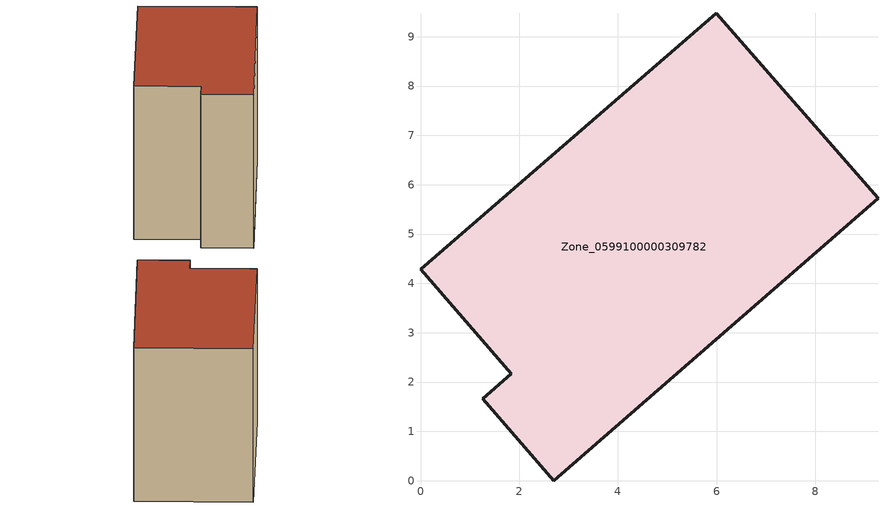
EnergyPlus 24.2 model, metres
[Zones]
Zone_0599100000309782
 floor ground (C_G): 1.26,1.67 1.84,2.17 0,4.29 6,9.48 9.27,5.72 2.7,0 z0
 wall outside (C_F): 1.84,2.17 1.26,1.67 2.7,0 9.27,5.72 6,9.48 0,4.29 1.84,2.17 z0:7.05
 roof outside (C_R): 6,9.48 0,4.29 1.84,2.17 1.26,1.67 2.7,0 9.27,5.72 z7.05
[BUILDING]
Pand.0599100000309782: North Axis=0; Terrain=City; Loads Convergence Tolerance Value=0.04; Temperature Convergence Tolerance Value=0.4; Solar Distribution=FullExterior; Maximum Number of Warmup Days=25; Minimum Number of Warmup Days=1
[Site:Location]
Rotterdam.The.Hague.AP_ZH_NLD Design_Conditions: Latitude=51.96; Longitude=4.45; Time Zone=1; Elevation=-4.5
[SITE:GROUNDTEMPERATURE:BUILDINGSURFACE]
18, 18, 18, 18, 18, 18, 18, 18, 18, 18, 18, 18
[MATERIAL] Thermal Absorptance=0.9; Solar Absorptance=0.7; Visible Absorptance=0.7
Name | Roughness | Thickness | Conductivity | Density | Specific Heat
G.TI.1946 | MediumSmooth | 0.15 | 1 | 540 | 1210
F.TI.1946 | Rough | 0.3 | 0.857143 | 1920 | 840
R.TI.1946 | MediumRough | 0.2 | 0.1 | 1500 | 1000
[CONSTRUCTION]
C_G: G.TI.1946
C_F: F.TI.1946
C_R: R.TI.1946
[ZONE]
Zone_0599100000309782: Type=1; Multiplier=1; Ceiling Height=Autocalculate; Volume=Autocalculate; Floor Area=autocalculate; Part of Total Floor Area=Yes
[ZONEINFILTRATION:DESIGNFLOWRATE]
Infil_Zone_0599100000309782: Zone or ZoneList or Space or SpaceList=Zone_0599100000309782; Schedule=AlwaysOn; Design Flow Rate Calculation Method=Flow/Area; Flow Rate per Floor Area=0.003; Constant Term Coefficient=1; Temperature Term Coefficient=0; Velocity Term Coefficient=0; Velocity Squared Term Coefficient=0
[HVACTEMPLATE:ZONE:IDEALLOADSAIRSYSTEM]
Zone_0599100000309782: Maximum Heating Supply Air Temperature=50; Minimum Cooling Supply Air Temperature=13; Maximum Heating Supply Air Humidity Ratio=0.0156; Minimum Cooling Supply Air Humidity Ratio=0.0077; Heating Limit=NoLimit; Cooling Limit=NoLimit; Dehumidification Control Type=ConstantSensibleHeatRatio; Cooling Sensible Heat Ratio=0.7; Dehumidification Setpoint=60; Humidification Control Type=None; Humidification Setpoint=30; Outdoor Air Method=None; Outdoor Air Flow Rate per Person=0.00944; Outdoor Air Flow Rate per Zone Floor Area=0; Outdoor Air Flow Rate per Zone=0; Demand Controlled Ventilation Type=None; Outdoor Air Economizer Type=NoEconomizer; Heat Recovery Type=None; Sensible Heat Recovery Effectiveness=0.7; Latent Heat Recovery Effectiveness=0.65
[ZONECONTROL:THERMOSTAT]
ThermostatControl_Zone_0599100000309782: Zone or ZoneList=Zone_0599100000309782; Control Type Schedule=DualSetpointControlType; Control 1=Thermostat_Zone_0599100000309782; Temperature Difference Between Cutout And Setpoint=0
[THERMOSTATSETPOINT:DUALSETPOINT]
Thermostat_Zone_0599100000309782: Heating Setpoint Temperature Schedule=HeatingSetpoint_Zone_0599100000309782; Cooling Setpoint Temperature Schedule=CoolingSetpoint_Zone_0599100000309782
[SCHEDULE:COMPACT]
HeatingSetpoint_Zone_0599100000309782: Through: 12/31, For: AllDays, Until: 24:00, 21
CoolingSetpoint_Zone_0599100000309782: Through: 12/31, For: AllDays, Until: 24:00, 24
DualSetpointControlType: Through: 12/31, For: AllDays, Until: 24:00, 4
AlwaysOn: Through: 12/31, For: AllDays, Until: 24:00, 1
